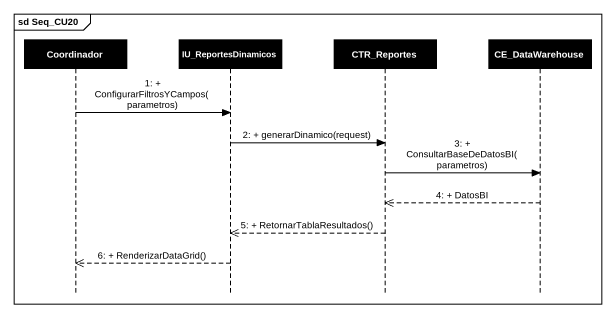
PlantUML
@startuml
mainframe sd Seq_CU20
hide footbox
participant Coordinador #000000
participant IU_ReportesDinamicos #000000
participant CTR_Reportes #000000
participant CE_DataWarehouse #000000

Coordinador -> IU_ReportesDinamicos : 1: + ConfigurarFiltrosYCampos(parametros)
IU_ReportesDinamicos -> CTR_Reportes : 2: + generarDinamico(request)
CTR_Reportes -> CE_DataWarehouse : 3: + ConsultarBaseDeDatosBI(parametros)
CE_DataWarehouse -->> CTR_Reportes : 4: + DatosBI
CTR_Reportes -->> IU_ReportesDinamicos : 5: + RetornarTablaResultados()
IU_ReportesDinamicos -->> Coordinador : 6: + RenderizarDataGrid()
@enduml
